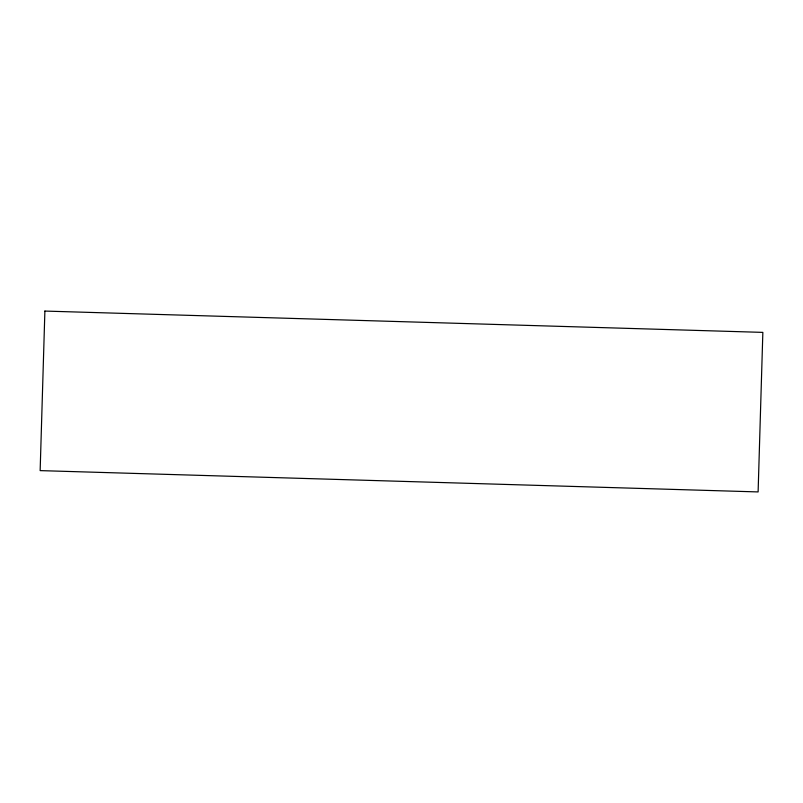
<?xml version="1.0" encoding="UTF-8"?>
<svg xmlns="http://www.w3.org/2000/svg" width="803" height="803" viewBox="0 0 803 803"><rect width="100%" height="100%" fill="white"/><g stroke="black" fill="none" stroke-linecap="round" stroke-linejoin="round"><path stroke-width="1.2" d="M44.888 311.072L40.15 470.618L758.112 491.928L762.85 332.382L44.888 311.072"/></g></svg>
